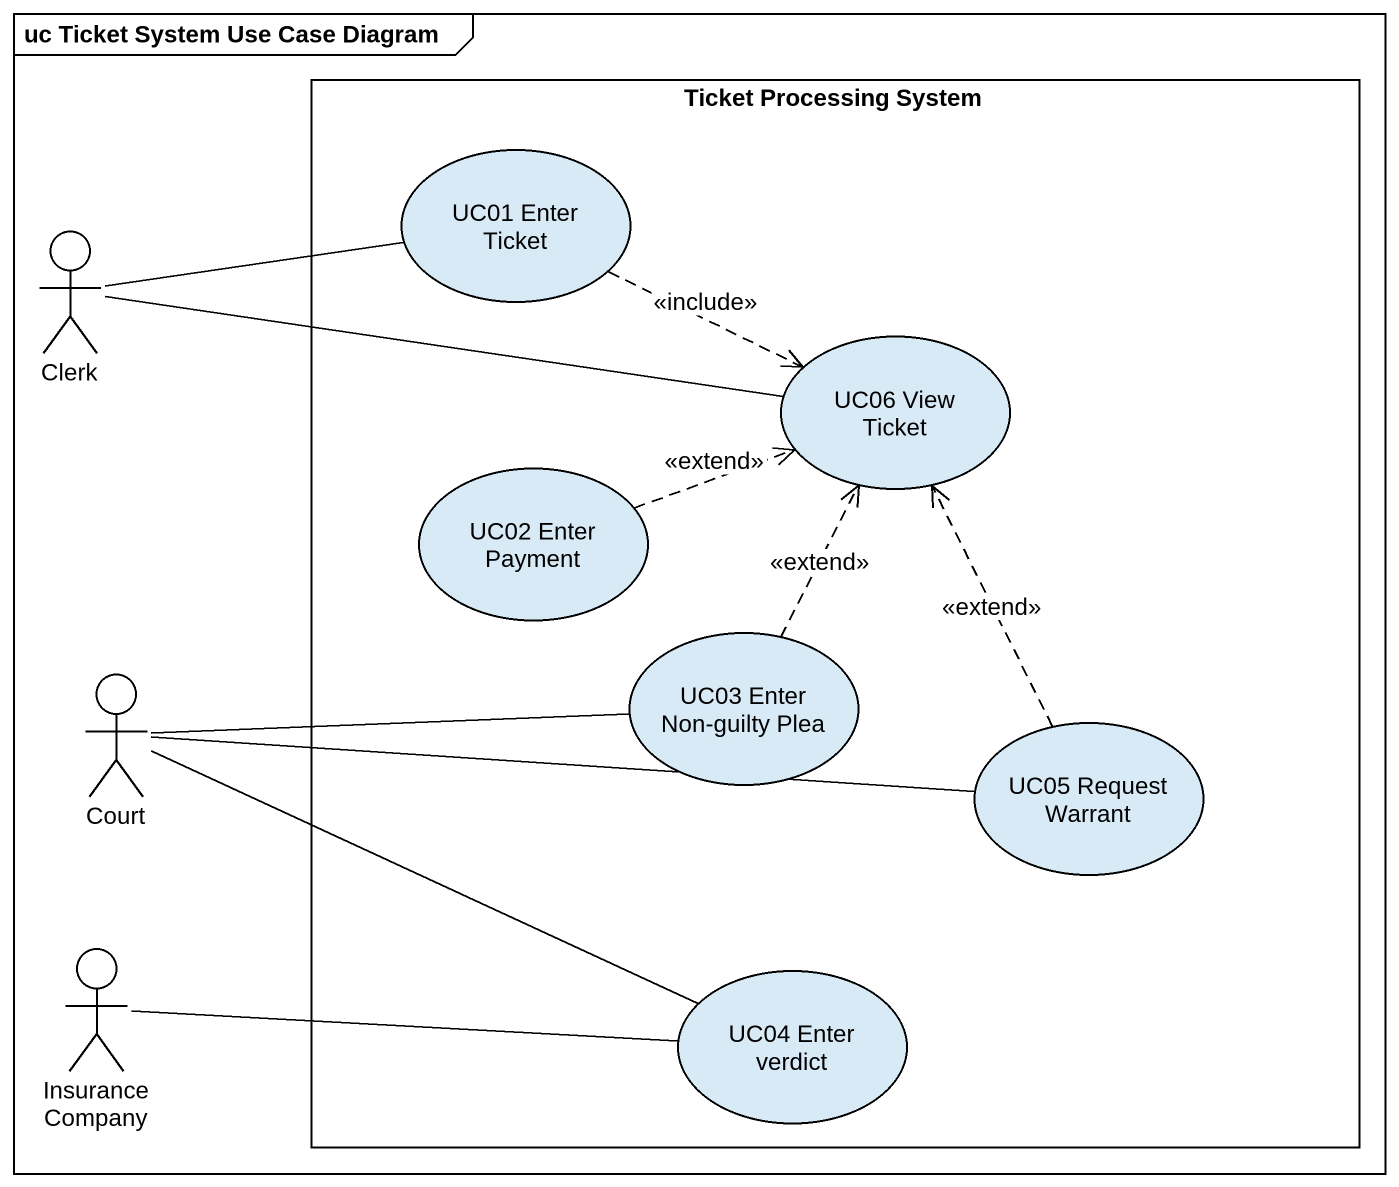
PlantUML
@startuml
mainframe uc Ticket System Use Case Diagram
rectangle "Ticket Processing System" as Ticket_Processing_System {
  usecase "UC01 Enter Ticket" as UC01_Enter_Ticket
  usecase "UC06 View Ticket" as UC06_View_Ticket
  usecase "UC02 Enter Payment" as UC02_Enter_Payment
  usecase "UC03 Enter Non-guilty Plea" as UC03_Enter_Non_guilty_Plea
  usecase "UC05 Request Warrant" as UC05_Request_Warrant
  usecase "UC04 Enter verdict" as UC04_Enter_verdict
}
actor Clerk
actor Court
actor "Insurance Company" as Insurance_Company
UC01_Enter_Ticket .right.> UC06_View_Ticket : <<include>>
Clerk -right- UC01_Enter_Ticket
Clerk -right- UC06_View_Ticket
UC02_Enter_Payment .right.> UC06_View_Ticket : <<extend>>
UC03_Enter_Non_guilty_Plea .up.> UC06_View_Ticket : <<extend>>
Court -right- UC03_Enter_Non_guilty_Plea
Court -right- UC05_Request_Warrant
Court -right- UC04_Enter_verdict
UC05_Request_Warrant .up.> UC06_View_Ticket : <<extend>>
Insurance_Company -right- UC04_Enter_verdict
@enduml
